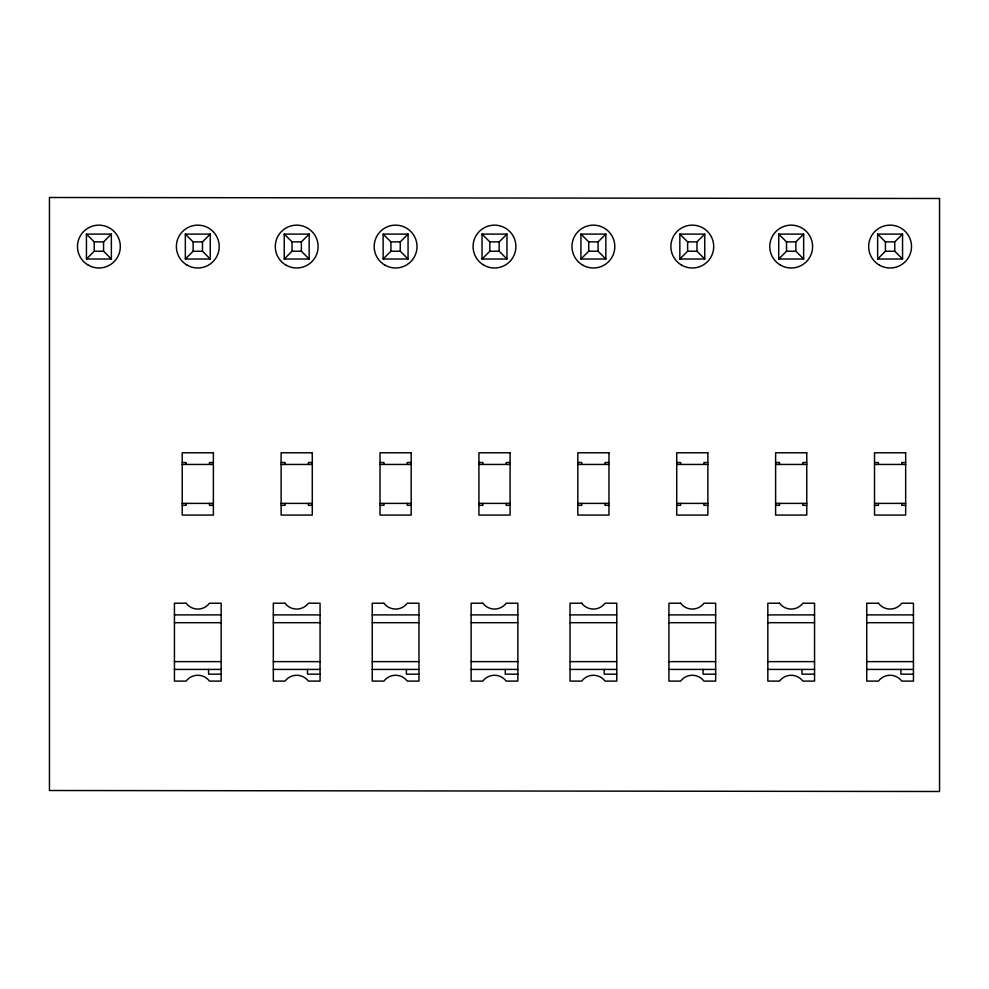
<?xml version="1.0" encoding="UTF-8"?>
<svg xmlns="http://www.w3.org/2000/svg" width="989" height="989" viewBox="0 0 989 989"><rect width="100%" height="100%" fill="white"/><g stroke="black" fill="none" stroke-linecap="round" stroke-linejoin="round"><path stroke-width="1.48" d="M86.439 259.019L94.227 251.231L94.227 241.885L86.439 234.109L111.361 234.109L111.361 259.019L86.439 259.019L86.439 234.109M94.227 241.885L103.573 241.885L111.361 234.109M185.339 259.019L193.127 251.231L202.473 251.231L210.261 259.019L185.339 259.019L185.339 234.109L210.261 234.109L210.261 259.019M202.473 251.231L202.473 241.885L210.261 234.109M284.239 259.019L292.027 251.231L301.373 251.231L309.161 259.019L309.161 234.109L284.239 234.109L284.239 259.019L309.161 259.019M301.373 251.231L301.373 241.885L309.161 234.109M383.139 259.019L390.927 251.231L390.927 241.885L383.139 234.109L383.139 259.019L408.061 259.019L408.061 234.109L383.139 234.109M390.927 241.885L400.273 241.885L408.061 234.109M482.039 259.019L489.827 251.231L489.827 241.885L482.039 234.109L506.961 234.109L506.961 259.019L482.039 259.019L482.039 234.109M489.827 241.885L499.173 241.885L506.961 234.109M580.939 259.019L588.727 251.231L588.727 241.885L580.939 234.109L605.849 234.109L605.849 259.019L580.939 259.019L580.939 234.109M588.727 241.885L598.073 241.885L605.849 234.109M679.839 259.019L687.627 251.231L687.627 241.885L679.839 234.109L679.839 259.019L704.749 259.019L704.749 234.109L679.839 234.109M687.627 241.885L696.961 241.885L704.749 234.109M778.739 259.019L786.527 251.231L786.527 241.885L778.739 234.109L778.739 259.019L803.649 259.019L803.649 234.109L778.739 234.109M786.527 241.885L795.861 241.885L803.649 234.109M877.639 259.019L885.415 251.231L885.415 241.885L877.639 234.109L902.549 234.109L902.549 259.019L877.639 259.019L877.639 234.109M902.549 259.019L894.761 251.231L894.761 241.885L902.549 234.109M185.339 234.109L193.127 241.885L202.473 241.885M284.239 234.109L292.027 241.885L301.373 241.885M885.415 241.885L894.761 241.885M94.227 251.231L103.573 251.231L111.361 259.019M390.927 251.231L400.273 251.231L408.061 259.019M489.827 251.231L499.173 251.231L506.961 259.019M588.727 251.231L598.073 251.231L605.849 259.019M687.627 251.231L696.961 251.231L704.749 259.019M786.527 251.231L795.861 251.231L803.649 259.019M885.415 251.231L894.761 251.231M182.223 462.506L186.117 462.506L186.117 464.447M213.377 462.506L209.483 462.506L209.483 464.447M281.123 462.506L285.017 462.506L285.017 464.447M312.277 462.506L308.383 462.506L308.383 464.447M380.023 462.506L383.917 462.506L383.917 464.447M411.177 462.506L407.283 462.506L407.283 464.447M478.923 462.506L482.817 462.506L482.817 464.447M510.077 462.506L506.183 462.506L506.183 464.447M577.823 462.506L581.717 462.506L581.717 464.447M608.964 462.506L605.07 462.506L605.07 464.447M676.723 462.506L680.617 462.506L680.617 464.447M707.864 462.506L703.97 462.506L703.97 464.447M775.623 462.506L779.517 462.506L779.517 464.447M806.764 462.506L802.87 462.506L802.87 464.447M874.523 462.506L878.417 462.506L878.417 464.447M905.664 462.506L901.77 462.506L901.77 464.447M182.223 464.447L213.377 464.447M281.123 464.447L312.277 464.447M380.023 464.447L411.177 464.447M478.923 464.447L510.077 464.447M577.823 464.447L608.964 464.447M676.723 464.447L707.864 464.447M775.623 464.447L806.764 464.447M874.523 464.447L905.664 464.447M182.223 503.389L213.377 503.389M281.123 503.389L312.277 503.389M380.023 503.389L411.177 503.389M478.923 503.389L510.077 503.389M577.823 503.389L608.964 503.389M676.723 503.389L707.864 503.389M775.623 503.389L806.764 503.389M874.523 503.389L905.664 503.389M182.223 505.342L186.117 505.342L186.117 503.389M213.377 505.342L209.483 505.342L209.483 503.389M281.123 505.342L285.017 505.342L285.017 503.389M312.277 505.342L308.383 505.342L308.383 503.389M380.023 505.342L383.917 505.342L383.917 503.389M411.177 505.342L407.283 505.342L407.283 503.389M478.923 505.342L482.817 505.342L482.817 503.389M510.077 505.342L506.183 505.342L506.183 503.389M577.823 505.342L581.717 505.342L581.717 503.389M608.964 505.342L605.07 505.342L605.07 503.389M676.723 505.342L680.617 505.342L680.617 503.389M707.864 505.342L703.97 505.342L703.97 503.389M775.623 505.342L779.517 505.342L779.517 503.389M806.764 505.342L802.87 505.342L802.87 503.389M874.523 505.342L878.417 505.342L878.417 503.389M905.664 505.342L901.77 505.342L901.77 503.389M174.435 614.898L221.165 614.898M273.335 614.898L320.065 614.898M372.235 614.898L418.965 614.898M471.135 614.898L517.853 614.898M570.035 614.898L616.753 614.898M668.935 614.898L715.653 614.898M767.835 614.898L814.553 614.898M866.735 614.898L913.453 614.898M174.435 622.687L221.165 622.687M273.335 622.687L320.065 622.687M372.235 622.687L418.965 622.687M471.135 622.687L517.853 622.687M570.035 622.687L616.753 622.687M668.935 622.687L715.653 622.687M767.835 622.687L814.553 622.687M866.735 622.687L913.453 622.687M174.435 661.629L221.165 661.629M273.335 661.629L320.065 661.629M372.235 661.629L418.965 661.629M471.135 661.629L517.853 661.629M570.035 661.629L616.753 661.629M668.935 661.629L715.653 661.629M767.835 661.629L814.553 661.629M866.735 661.629L913.453 661.629M174.435 669.417L221.165 669.417M273.335 669.417L320.065 669.417M372.235 669.417L418.965 669.417M471.135 669.417L517.853 669.417M570.035 669.417L616.753 669.417M668.935 669.417L715.653 669.417M767.835 669.417L814.553 669.417M866.735 669.417L913.453 669.417M221.165 674.164L208.58 674.164L208.58 669.417M320.065 674.164L307.48 674.164L307.48 669.417M418.965 674.164L406.38 674.164L406.38 669.417M517.853 674.164L505.28 674.164L505.28 669.417M616.753 674.164L604.18 674.164L604.18 669.417M715.653 674.164L703.08 674.164L703.08 669.417M814.553 674.164L801.98 674.164L801.98 669.417M913.453 674.164L900.88 674.164L900.88 669.417M795.861 241.885L795.861 251.231M696.961 241.885L696.961 251.231M598.073 241.885L598.073 251.231M499.173 241.885L499.173 251.231M400.273 241.885L400.273 251.231M292.027 241.885L292.027 251.231M193.127 241.885L193.127 251.231M103.573 241.885L103.573 251.231M213.377 452.777L182.223 452.777L182.223 515.071L213.377 515.071L213.377 452.777M312.277 452.777L281.123 452.777L281.123 515.071L312.277 515.071L312.277 452.777M411.177 452.777L380.023 452.777L380.023 515.071L411.177 515.071L411.177 452.777M510.077 452.777L478.923 452.777L478.923 515.071L510.077 515.071L510.077 452.777M608.964 452.777L577.823 452.777L577.823 515.071L608.964 515.071L608.964 452.777M707.864 452.777L676.723 452.777L676.723 515.071L707.864 515.071L707.864 452.777M806.764 452.777L775.623 452.777L775.623 515.071L806.764 515.071L806.764 452.777M905.664 452.777L874.523 452.777L874.523 515.071L905.664 515.071L905.664 452.777M186.117 603.228L174.435 603.228L174.435 681.1L186.117 681.1A14.6 14.6 0 0 1 209.483 681.1L221.165 681.1L221.165 603.228L209.483 603.228A14.6 14.6 0 0 1 186.117 603.228M285.017 603.228L273.335 603.228L273.335 681.1L285.017 681.1A14.6 14.6 0 0 1 308.383 681.1L320.065 681.1L320.065 603.228L308.383 603.228A14.6 14.6 0 0 1 285.017 603.228M383.917 603.228L372.235 603.228L372.235 681.1L383.917 681.1A14.6 14.6 0 0 1 407.283 681.1L418.965 681.1L418.965 603.228L407.283 603.228A14.6 14.6 0 0 1 383.917 603.228M482.817 603.228L471.135 603.228L471.135 681.1L482.817 681.1A14.6 14.6 0 0 1 506.183 681.1L517.853 681.1L517.853 603.228L506.183 603.228A14.6 14.6 0 0 1 482.817 603.228M581.717 603.228L570.035 603.228L570.035 681.1L581.717 681.1A14.6 14.6 0 0 1 605.07 681.1L616.753 681.1L616.753 603.228L605.07 603.228A14.6 14.6 0 0 1 581.717 603.228M680.617 603.228L668.935 603.228L668.935 681.1L680.617 681.1A14.6 14.6 0 0 1 703.97 681.1L715.653 681.1L715.653 603.228L703.97 603.228A14.6 14.6 0 0 1 680.617 603.228M779.517 603.228L767.835 603.228L767.835 681.1L779.517 681.1A14.6 14.6 0 0 1 802.87 681.1L814.553 681.1L814.553 603.228L802.87 603.228A14.6 14.6 0 0 1 779.517 603.228M878.417 603.228L866.735 603.228L866.735 681.1L878.417 681.1A14.6 14.6 0 0 1 901.77 681.1L913.453 681.1L913.453 603.228L901.77 603.228A14.6 14.6 0 0 1 878.417 603.228M939.55 198.492L49.45 197.503L49.45 790.508L939.55 791.497L939.55 198.492M879.382 265.114A21.412 21.412 0 0 0 911.512 246.558A21.412 21.412 0 0 0 879.382 228.014A21.412 21.412 0 0 0 879.382 265.114M780.482 265.114A21.412 21.412 0 0 0 812.612 246.558A21.412 21.412 0 0 0 780.482 228.014A21.412 21.412 0 0 0 780.482 265.114M681.582 265.114A21.412 21.412 0 0 0 713.712 246.558A21.412 21.412 0 0 0 681.582 228.014A21.412 21.412 0 0 0 681.582 265.114M582.682 265.114A21.412 21.412 0 0 0 614.812 246.558A21.412 21.412 0 0 0 582.682 228.014A21.412 21.412 0 0 0 582.682 265.114M483.794 265.114A21.412 21.412 0 0 0 515.912 246.558A21.412 21.412 0 0 0 483.794 228.014A21.412 21.412 0 0 0 483.794 265.114M384.894 265.114A21.412 21.412 0 0 0 417.012 246.558A21.412 21.412 0 0 0 384.894 228.014A21.412 21.412 0 0 0 384.894 265.114M285.994 265.114A21.412 21.412 0 0 0 318.112 246.558A21.412 21.412 0 0 0 285.994 228.014A21.412 21.412 0 0 0 285.994 265.114M187.094 265.114A21.412 21.412 0 0 0 219.212 246.558A21.412 21.412 0 0 0 187.094 228.014A21.412 21.412 0 0 0 187.094 265.114M88.194 265.114A21.412 21.412 0 0 0 120.312 246.558A21.412 21.412 0 0 0 88.194 228.014A21.412 21.412 0 0 0 88.194 265.114"/></g></svg>
